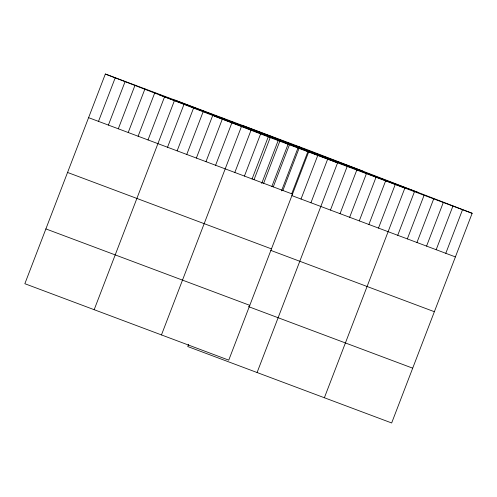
<?xml version="1.0" encoding="UTF-8"?>
<svg xmlns="http://www.w3.org/2000/svg" width="497" height="497" viewBox="0 0 497 497"><rect width="100%" height="100%" fill="white"/><g stroke="black" fill="none" stroke-linecap="round" stroke-linejoin="round"><path stroke-width="0.75" d="M309.24 150.461L105.339 74.028L24.85 283.712L228.75 360.145L309.24 150.461L472.15 213.288L391.661 422.972L187.76 346.539L188.568 344.427M98.499 121.367L115.242 77.743M108.402 125.082L125.145 81.458M118.305 128.791L135.047 85.167M128.207 132.506L144.956 88.882M138.11 136.221L154.859 92.591M148.013 139.93L164.762 96.306M94.175 309.699L174.664 100.015L337.575 162.842L257.086 372.526M167.532 147.249L184.275 103.618M177.143 150.852L193.892 107.222M186.754 154.455L203.503 110.825M196.371 158.058L213.114 114.428M205.982 161.662L222.731 118.031M215.592 165.265L232.341 121.635M161.463 334.922L241.952 125.238L404.862 188.065L324.373 397.749M234.82 172.471L251.563 128.841M244.431 176.075L261.18 132.444M252.054 179.05L268.25 136.855L472.15 213.288M254.042 179.678L270.79 136.048M261.683 183.48L278.152 140.57M263.658 183.281L280.401 139.651M271.859 186.474L288.055 144.279M273.269 186.884L290.018 143.254M281.488 190.904L297.958 147.994M282.88 190.488L299.629 146.857M291.664 193.898L307.867 151.703M301.02 199.042L317.769 155.418M310.923 202.757L327.672 159.127M330.443 210.069L347.186 166.445M340.054 213.673L356.803 170.049M349.664 217.276L366.413 173.652M359.281 220.879L376.024 177.255M368.892 224.482L385.635 180.858M378.503 228.086L395.252 184.462M397.73 235.292L414.473 191.668M407.341 238.895L424.09 195.271M416.952 242.499L433.701 198.875M426.569 246.102L443.312 202.478M436.18 249.705L452.922 206.081M445.79 253.308L462.539 209.684M159.102 94.765L363.003 171.198M214.487 116.124L418.387 192.556M88.59 117.659L292.491 194.091M291.826 195.594L455.401 256.912M67.555 172.453L271.461 248.885M270.79 250.395L434.366 311.712M45.886 228.912L249.786 305.344M248.413 306.587L412.696 368.171M105.339 74.028L268.25 136.855"/></g></svg>
